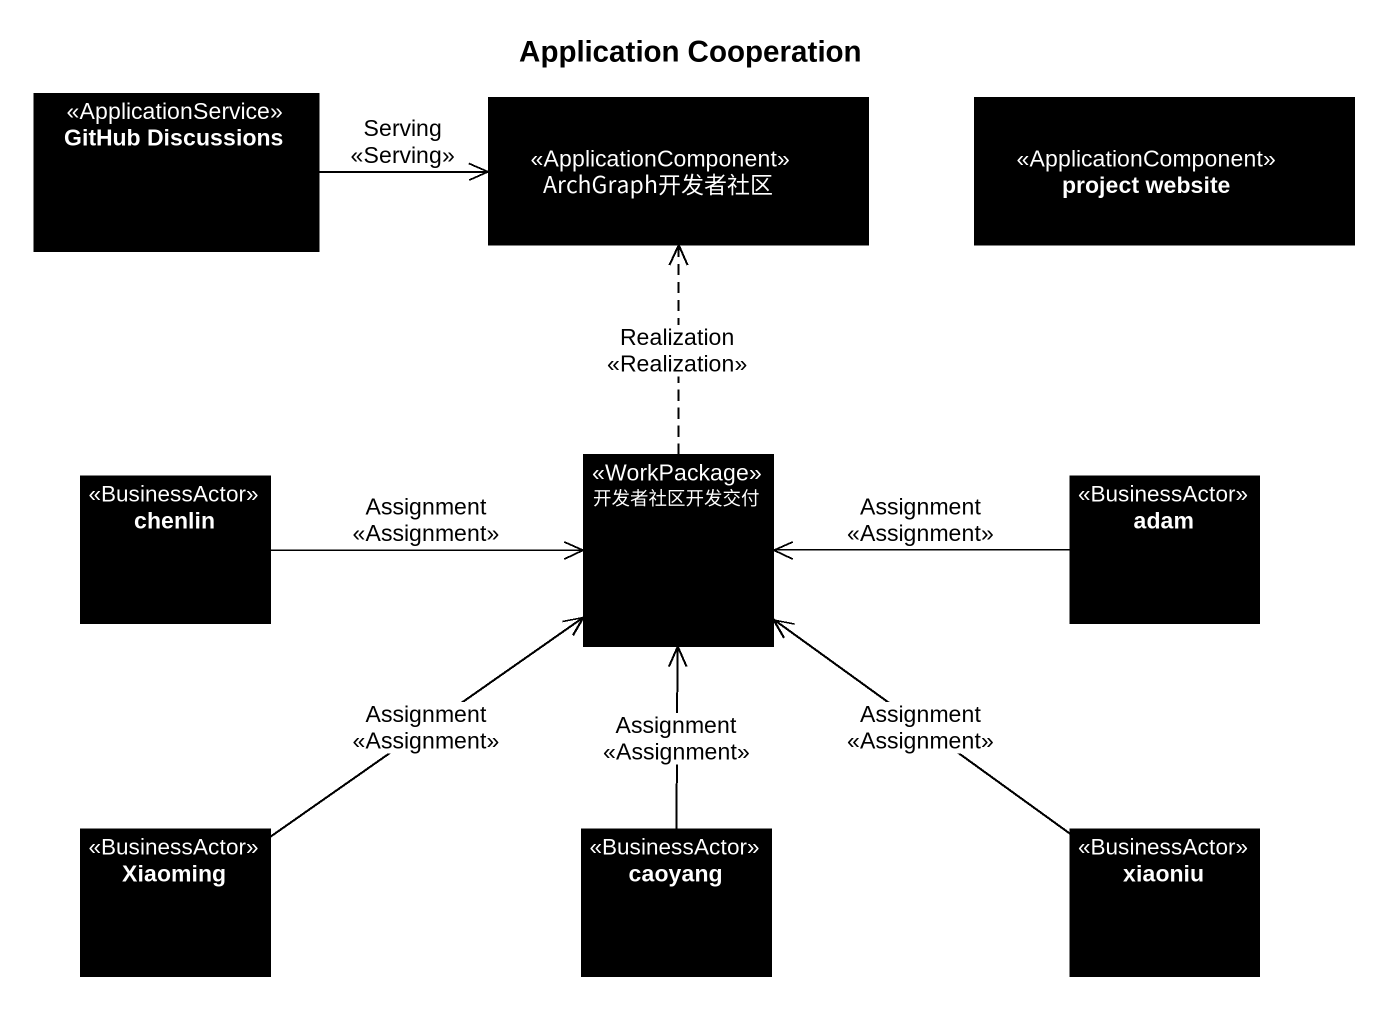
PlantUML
@startuml
title Application Cooperation
allowmixing
hide circle
hide empty members
class "GitHub Discussions" as GitHub_Discussions <<ApplicationService>> #000000
component ArchGraph开发者社区 <<ApplicationComponent>> #000000
component "project website" as project_website <<ApplicationComponent>> #000000
class chenlin <<BusinessActor>> #000000
class 开发者社区开发交付 <<WorkPackage>> #000000
class adam <<BusinessActor>> #000000
class Xiaoming <<BusinessActor>> #000000
class caoyang <<BusinessActor>> #000000
class xiaoniu <<BusinessActor>> #000000
GitHub_Discussions -right-> ArchGraph开发者社区 : Serving\n<<Serving>>
chenlin -right-> 开发者社区开发交付 : Assignment\n<<Assignment>>
开发者社区开发交付 .up.> ArchGraph开发者社区 : Realization\n<<Realization>>
adam -left-> 开发者社区开发交付 : Assignment\n<<Assignment>>
Xiaoming -up-> 开发者社区开发交付 : Assignment\n<<Assignment>>
caoyang -up-> 开发者社区开发交付 : Assignment\n<<Assignment>>
xiaoniu -up-> 开发者社区开发交付 : Assignment\n<<Assignment>>
@enduml
